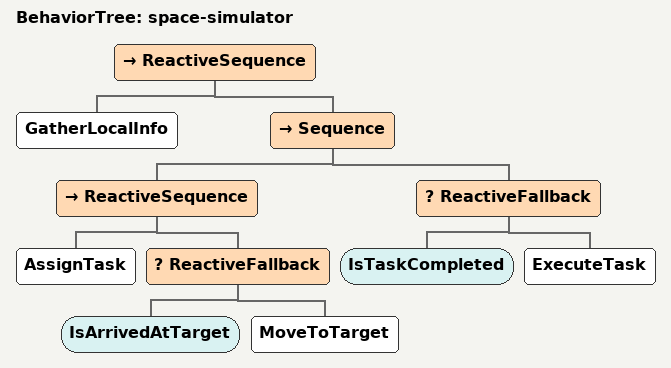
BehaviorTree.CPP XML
<?xml version="1.0" encoding="UTF-8"?>
<root BTCPP_format="4">
  <BehaviorTree ID="space-simulator">
    <ReactiveSequence>
      <GatherLocalInfo/>
      <Sequence>
        <ReactiveSequence>
          <AssignTask/>
          <ReactiveFallback>
            <IsArrivedAtTarget/>
            <MoveToTarget/>
          </ReactiveFallback>
        </ReactiveSequence>
        <ReactiveFallback>
          <IsTaskCompleted/>
          <ExecuteTask/>
        </ReactiveFallback>
      </Sequence>
    </ReactiveSequence>
  </BehaviorTree>

</root>
